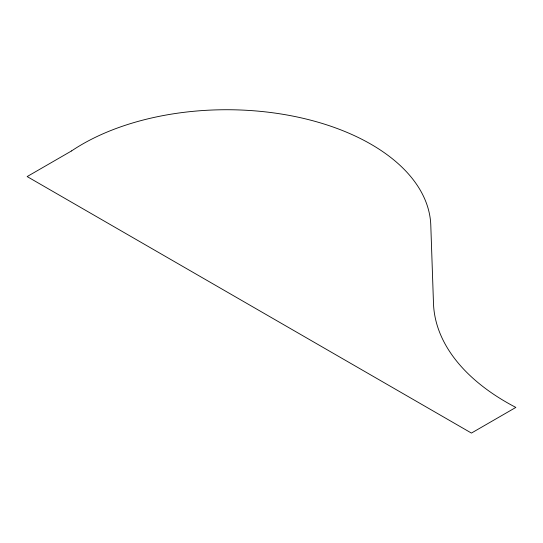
<?xml version="1.0" encoding="UTF-8"?>
<svg xmlns="http://www.w3.org/2000/svg" width="543" height="543" viewBox="0 0 543 543"><rect width="100%" height="100%" fill="white"/><g stroke="black" fill="none" stroke-linecap="round" stroke-linejoin="round"><path stroke-width="0.81" d="M71.574 150.92L27.15 176.57L471.426 433.07L515.85 407.42A249.359 143.963 0 0 1 433.484 303.34L430.796 225.277A204.195 117.892 0 0 0 295.562 116.65A204.195 117.892 0 0 0 71.574 150.92"/></g></svg>
